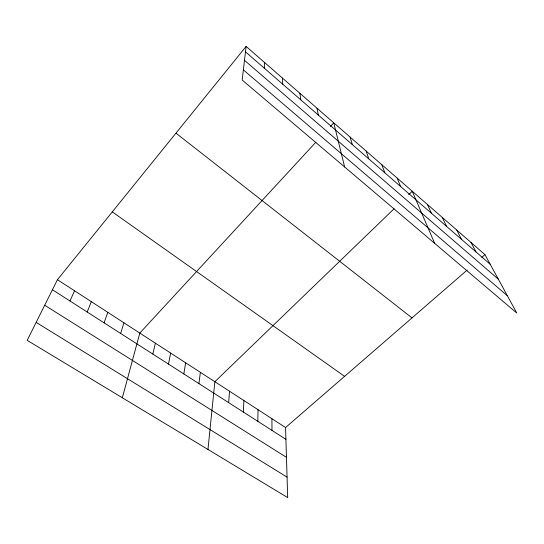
<?xml version="1.0" encoding="UTF-8"?>
<svg xmlns="http://www.w3.org/2000/svg" width="544" height="544" viewBox="0 0 544 544"><rect width="100%" height="100%" fill="white"/><g stroke="black" fill="none" stroke-linecap="round" stroke-linejoin="round"><path stroke-width="0.82" d="M257.822 421.321L258.04 409.7M264.343 68.224L264.452 62.397M243.386 412.073L243.902 400.54M228.684 402.662L229.52 391.218M207.971 449.466L214.866 381.725L394.08 208.767M246.112 46.41L242.182 80.036L516.8 313.052L484.962 254.633L246.112 46.41L57.44 279.704L27.2 340.34L287.688 497.59L285.559 427.536L467.235 270.008M198.907 383.581L200.389 372.341M183.831 373.925L185.654 362.787M168.477 364.086L170.646 353.063M152.83 354.069L155.366 343.162M122.346 397.773L139.801 333.078L315.887 142.195M120.646 333.445L123.944 322.796M104.088 322.837L107.787 312.331M87.203 312.025L91.324 301.662M69.986 300.995L74.548 290.788M330.412 126.446L333.758 122.815L344.638 166.974M408.598 194.759L412.243 191.236L434.71 243.399M481.787 257.387L484.962 254.633M36.156 322.388L287.062 477.115M44.71 305.232L286.464 457.341M52.428 289.748L285.92 439.321M57.44 279.704L285.559 427.536M112.295 211.881L344.59 376.353M175.964 133.151L412.012 317.893M243.372 69.877L507.355 295.718M244.487 60.33L498.345 279.188M245.48 51.85L490.226 264.289M471.022 242.474L475.993 251.94M456.79 230.071L461.462 239.319M442.252 217.396L446.617 226.433M427.407 204.456L431.44 213.262M397.208 178.133L400.547 186.449M381.854 164.744L384.832 172.808M366.173 151.069L368.764 158.855M350.139 137.102L352.335 144.595M317.009 108.215L318.349 115.097M299.887 93.289L300.764 99.838M282.37 78.016L282.764 84.218M271.918 418.696L271.993 430.399"/></g></svg>
